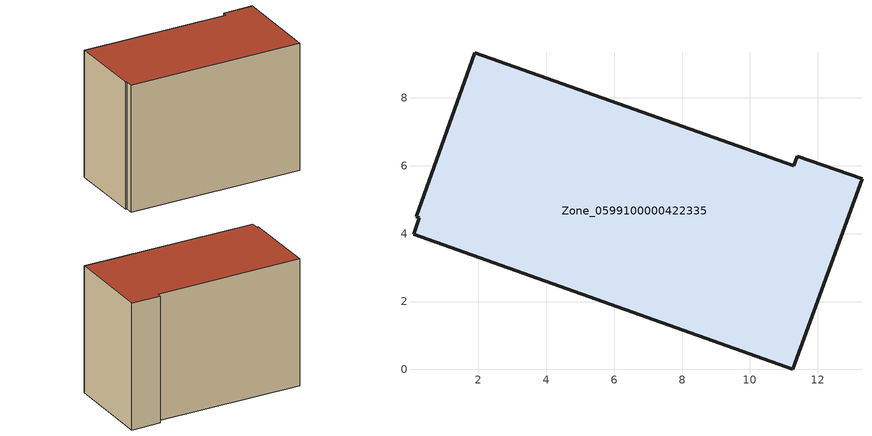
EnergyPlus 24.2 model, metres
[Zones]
Zone_0599100000422335
 floor ground (C_G): 0.09,3.98 0.26,4.47 0.17,4.5 1.89,9.34 11.29,6 11.39,6.28 13.3,5.62 11.27,0 z0.55
 wall outside (C_F): 13.3,5.62 11.39,6.28 11.29,6 1.89,9.34 0.17,4.5 0.26,4.47 0.09,3.98 11.27,0 13.3,5.62 z0.55:9.18
 roof outside (C_R): 0.26,4.47 0.09,3.98 11.27,0 13.3,5.62 11.39,6.28 11.29,6 1.89,9.34 0.17,4.5 z9.18
[BUILDING]
Pand.0599100000422335: North Axis=0; Terrain=City; Loads Convergence Tolerance Value=0.04; Temperature Convergence Tolerance Value=0.4; Solar Distribution=FullExterior; Maximum Number of Warmup Days=25; Minimum Number of Warmup Days=1
[Site:Location]
Rotterdam.The.Hague.AP_ZH_NLD Design_Conditions: Latitude=51.96; Longitude=4.45; Time Zone=1; Elevation=-4.5
[SITE:GROUNDTEMPERATURE:BUILDINGSURFACE]
18, 18, 18, 18, 18, 18, 18, 18, 18, 18, 18, 18
[MATERIAL] Thermal Absorptance=0.9; Solar Absorptance=0.7; Visible Absorptance=0.7
Name | Roughness | Thickness | Conductivity | Density | Specific Heat
G.TC.1992-2005 | MediumSmooth | 0.15 | 0.06 | 540 | 1210
F.TC.1992-2005 | Rough | 0.3 | 0.12 | 1920 | 840
R.TC.1992-2005 | MediumRough | 0.2 | 0.08 | 1500 | 1000
[CONSTRUCTION]
C_G: G.TC.1992-2005
C_F: F.TC.1992-2005
C_R: R.TC.1992-2005
[ZONE]
Zone_0599100000422335: Type=1; Multiplier=1; Ceiling Height=Autocalculate; Volume=Autocalculate; Floor Area=autocalculate; Part of Total Floor Area=Yes
[ZONEINFILTRATION:DESIGNFLOWRATE]
Infil_Zone_0599100000422335: Zone or ZoneList or Space or SpaceList=Zone_0599100000422335; Schedule=AlwaysOn; Design Flow Rate Calculation Method=Flow/Area; Flow Rate per Floor Area=0.0015; Constant Term Coefficient=1; Temperature Term Coefficient=0; Velocity Term Coefficient=0; Velocity Squared Term Coefficient=0
[HVACTEMPLATE:ZONE:IDEALLOADSAIRSYSTEM]
Zone_0599100000422335: Maximum Heating Supply Air Temperature=50; Minimum Cooling Supply Air Temperature=13; Maximum Heating Supply Air Humidity Ratio=0.0156; Minimum Cooling Supply Air Humidity Ratio=0.0077; Heating Limit=NoLimit; Cooling Limit=NoLimit; Dehumidification Control Type=ConstantSensibleHeatRatio; Cooling Sensible Heat Ratio=0.7; Dehumidification Setpoint=60; Humidification Control Type=None; Humidification Setpoint=30; Outdoor Air Method=None; Outdoor Air Flow Rate per Person=0.00944; Outdoor Air Flow Rate per Zone Floor Area=0; Outdoor Air Flow Rate per Zone=0; Demand Controlled Ventilation Type=None; Outdoor Air Economizer Type=NoEconomizer; Heat Recovery Type=None; Sensible Heat Recovery Effectiveness=0.7; Latent Heat Recovery Effectiveness=0.65
[ZONECONTROL:THERMOSTAT]
ThermostatControl_Zone_0599100000422335: Zone or ZoneList=Zone_0599100000422335; Control Type Schedule=DualSetpointControlType; Control 1=Thermostat_Zone_0599100000422335; Temperature Difference Between Cutout And Setpoint=0
[THERMOSTATSETPOINT:DUALSETPOINT]
Thermostat_Zone_0599100000422335: Heating Setpoint Temperature Schedule=HeatingSetpoint_Zone_0599100000422335; Cooling Setpoint Temperature Schedule=CoolingSetpoint_Zone_0599100000422335
[SCHEDULE:COMPACT]
HeatingSetpoint_Zone_0599100000422335: Through: 12/31, For: AllDays, Until: 24:00, 21
CoolingSetpoint_Zone_0599100000422335: Through: 12/31, For: AllDays, Until: 24:00, 24
DualSetpointControlType: Through: 12/31, For: AllDays, Until: 24:00, 4
AlwaysOn: Through: 12/31, For: AllDays, Until: 24:00, 1
